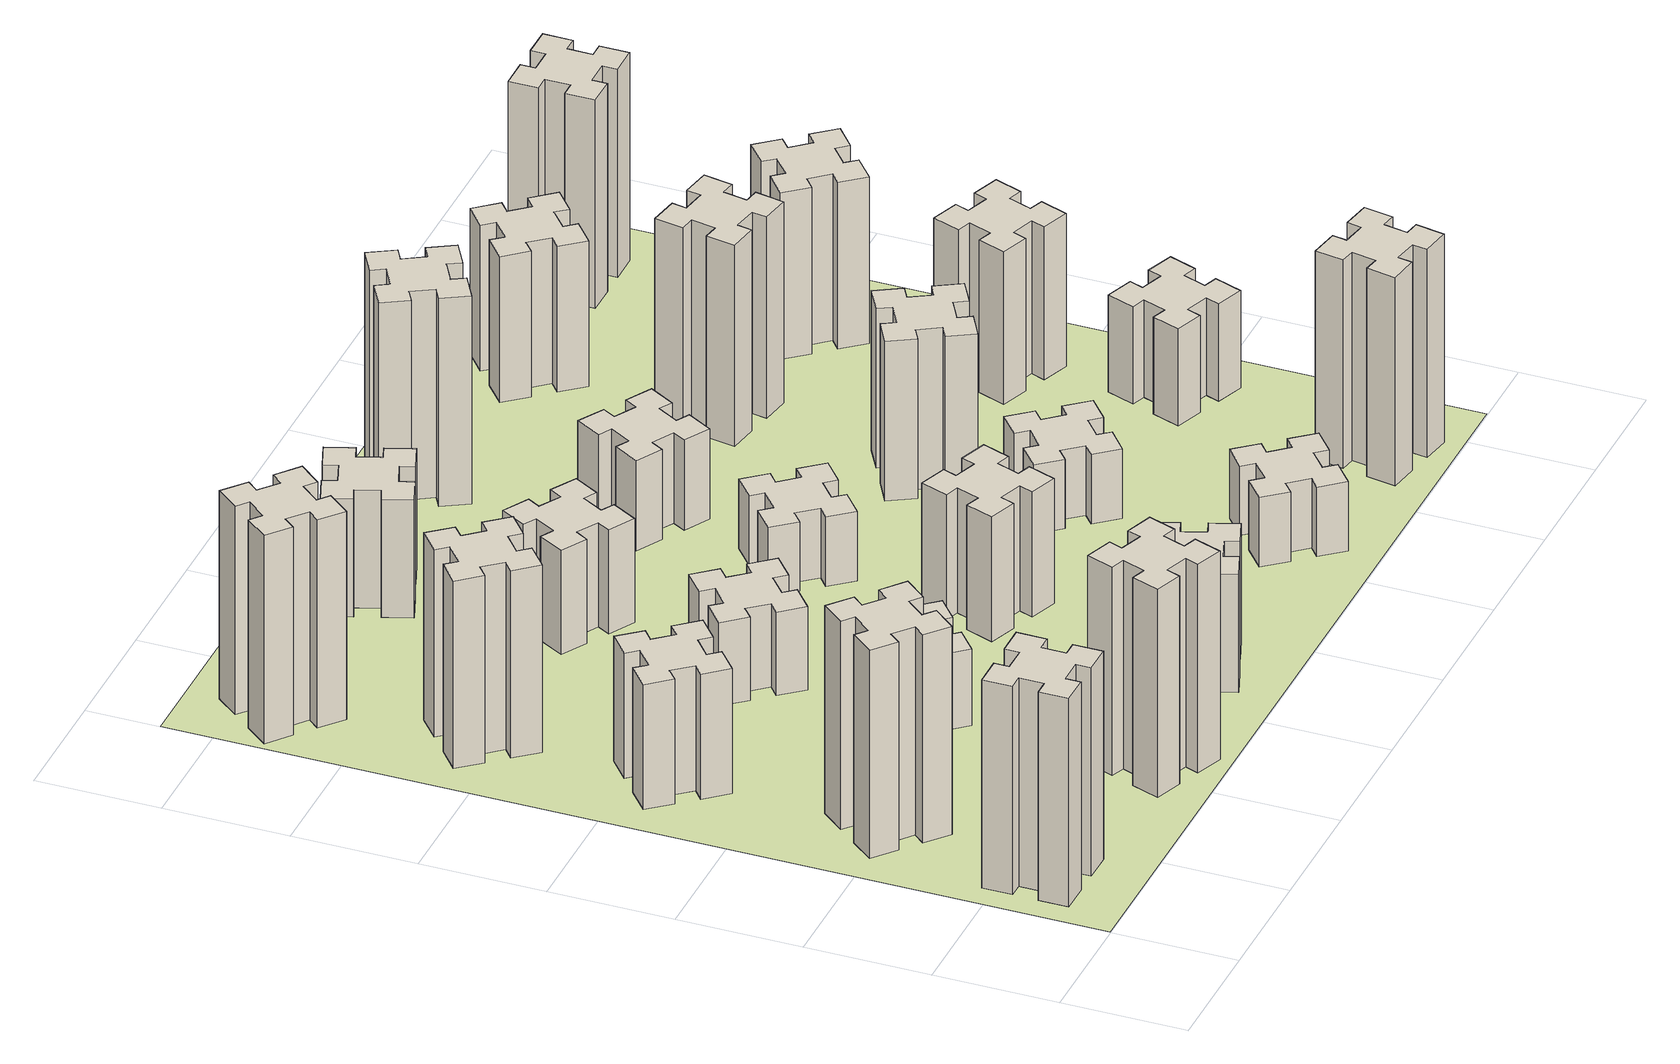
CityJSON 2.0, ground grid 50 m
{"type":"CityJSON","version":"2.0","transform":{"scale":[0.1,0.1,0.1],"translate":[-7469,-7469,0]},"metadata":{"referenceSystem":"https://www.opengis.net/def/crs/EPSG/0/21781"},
"CityObjects":{
"building1":{"type":"Building","attributes":{"class":"1000","function":"1000","usage":"1000","yearOfConstruction":2016,"roofType":"1000","measuredHeight":90,"storeysAboveGround":30,"storeysBelowGround":0},"geometry":[{"type":"Solid","lod":"1","boundaries":[[[[0,1,2,3,4,5,6,7,8,9,10,11,12,13,14,15,16,17,18,19]],[[17,16,20,21]],[[16,15,22,20]],[[15,14,23,22]],[[14,13,24,23]],[[13,12,25,24]],[[12,11,26,25]],[[11,10,27,26]],[[10,9,28,27]],[[9,8,29,28]],[[8,7,30,29]],[[7,6,31,30]],[[6,5,32,31]],[[5,4,33,32]],[[4,3,34,33]],[[3,2,35,34]],[[2,1,36,35]],[[1,0,37,36]],[[0,19,38,37]],[[19,18,39,38]],[[18,17,21,39]],[[24,25,26,27,28,29,30,31,32,33,34,35,36,37,38,39,21,20,22,23]]]]}]},
"building2":{"type":"Building","attributes":{"class":"1000","function":"1000","usage":"1000","yearOfConstruction":2016,"roofType":"1000","measuredHeight":90,"storeysAboveGround":30,"storeysBelowGround":0},"geometry":[{"type":"Solid","lod":"1","boundaries":[[[[40,41,42,43,44,45,46,47,48,49,50,51,52,53,54,55,56,57,58,59]],[[57,56,60,61]],[[56,55,62,60]],[[55,54,63,62]],[[54,53,64,63]],[[53,52,65,64]],[[52,51,66,65]],[[51,50,67,66]],[[50,49,68,67]],[[49,48,69,68]],[[48,47,70,69]],[[47,46,71,70]],[[46,45,72,71]],[[45,44,73,72]],[[44,43,74,73]],[[43,42,75,74]],[[42,41,76,75]],[[41,40,77,76]],[[40,59,78,77]],[[59,58,79,78]],[[58,57,61,79]],[[64,65,66,67,68,69,70,71,72,73,74,75,76,77,78,79,61,60,62,63]]]]}]},
"building3":{"type":"Building","attributes":{"class":"1000","function":"1000","usage":"1000","yearOfConstruction":2016,"roofType":"1000","measuredHeight":54,"storeysAboveGround":30,"storeysBelowGround":0},"geometry":[{"type":"Solid","lod":"1","boundaries":[[[[80,81,82,83,84,85,86,87,88,89,90,91,92,93,94,95,96,97,98,99]],[[97,96,100,101]],[[96,95,102,100]],[[95,94,103,102]],[[94,93,104,103]],[[93,92,105,104]],[[92,91,106,105]],[[91,90,107,106]],[[90,89,108,107]],[[89,88,109,108]],[[88,87,110,109]],[[87,86,111,110]],[[86,85,112,111]],[[85,84,113,112]],[[84,83,114,113]],[[83,82,115,114]],[[82,81,116,115]],[[81,80,117,116]],[[80,99,118,117]],[[99,98,119,118]],[[98,97,101,119]],[[104,105,106,107,108,109,110,111,112,113,114,115,116,117,118,119,101,100,102,103]]]]}]},
"building4":{"type":"Building","attributes":{"class":"1000","function":"1000","usage":"1000","yearOfConstruction":2016,"roofType":"1000","measuredHeight":81,"storeysAboveGround":30,"storeysBelowGround":0},"geometry":[{"type":"Solid","lod":"1","boundaries":[[[[120,121,122,123,124,125,126,127,128,129,130,131,132,133,134,135,136,137,138,139]],[[137,136,140,141]],[[136,135,142,140]],[[135,134,143,142]],[[134,133,144,143]],[[133,132,145,144]],[[132,131,146,145]],[[131,130,147,146]],[[130,129,148,147]],[[129,128,149,148]],[[128,127,150,149]],[[127,126,151,150]],[[126,125,152,151]],[[125,124,153,152]],[[124,123,154,153]],[[123,122,155,154]],[[122,121,156,155]],[[121,120,157,156]],[[120,139,158,157]],[[139,138,159,158]],[[138,137,141,159]],[[144,145,146,147,148,149,150,151,152,153,154,155,156,157,158,159,141,140,142,143]]]]}]},
"building5":{"type":"Building","attributes":{"class":"1000","function":"1000","usage":"1000","yearOfConstruction":2016,"roofType":"1000","measuredHeight":90,"storeysAboveGround":30,"storeysBelowGround":0},"geometry":[{"type":"Solid","lod":"1","boundaries":[[[[160,161,162,163,164,165,166,167,168,169,170,171,172,173,174,175,176,177,178,179]],[[177,176,180,181]],[[176,175,182,180]],[[175,174,183,182]],[[174,173,184,183]],[[173,172,185,184]],[[172,171,186,185]],[[171,170,187,186]],[[170,169,188,187]],[[169,168,189,188]],[[168,167,190,189]],[[167,166,191,190]],[[166,165,192,191]],[[165,164,193,192]],[[164,163,194,193]],[[163,162,195,194]],[[162,161,196,195]],[[161,160,197,196]],[[160,179,198,197]],[[179,178,199,198]],[[178,177,181,199]],[[184,185,186,187,188,189,190,191,192,193,194,195,196,197,198,199,181,180,182,183]]]]}]},
"building6":{"type":"Building","attributes":{"class":"1000","function":"1000","usage":"1000","yearOfConstruction":2016,"roofType":"1000","measuredHeight":90,"storeysAboveGround":30,"storeysBelowGround":0},"geometry":[{"type":"Solid","lod":"1","boundaries":[[[[200,201,202,203,204,205,206,207,208,209,210,211,212,213,214,215,216,217,218,219]],[[217,216,220,221]],[[216,215,222,220]],[[215,214,223,222]],[[214,213,224,223]],[[213,212,225,224]],[[212,211,226,225]],[[211,210,227,226]],[[210,209,228,227]],[[209,208,229,228]],[[208,207,230,229]],[[207,206,231,230]],[[206,205,232,231]],[[205,204,233,232]],[[204,203,234,233]],[[203,202,235,234]],[[202,201,236,235]],[[201,200,237,236]],[[200,219,238,237]],[[219,218,239,238]],[[218,217,221,239]],[[224,225,226,227,228,229,230,231,232,233,234,235,236,237,238,239,221,220,222,223]]]]}]},
"building7":{"type":"Building","attributes":{"class":"1000","function":"1000","usage":"1000","yearOfConstruction":2016,"roofType":"1000","measuredHeight":33,"storeysAboveGround":30,"storeysBelowGround":0},"geometry":[{"type":"Solid","lod":"1","boundaries":[[[[240,241,242,243,244,245,246,247,248,249,250,251,252,253,254,255,256,257,258,259]],[[257,256,260,261]],[[256,255,262,260]],[[255,254,263,262]],[[254,253,264,263]],[[253,252,265,264]],[[252,251,266,265]],[[251,250,267,266]],[[250,249,268,267]],[[249,248,269,268]],[[248,247,270,269]],[[247,246,271,270]],[[246,245,272,271]],[[245,244,273,272]],[[244,243,274,273]],[[243,242,275,274]],[[242,241,276,275]],[[241,240,277,276]],[[240,259,278,277]],[[259,258,279,278]],[[258,257,261,279]],[[264,265,266,267,268,269,270,271,272,273,274,275,276,277,278,279,261,260,262,263]]]]}]},
"building8":{"type":"Building","attributes":{"class":"1000","function":"1000","usage":"1000","yearOfConstruction":2016,"roofType":"1000","measuredHeight":36,"storeysAboveGround":30,"storeysBelowGround":0},"geometry":[{"type":"Solid","lod":"1","boundaries":[[[[280,281,282,283,284,285,286,287,288,289,290,291,292,293,294,295,296,297,298,299]],[[297,296,300,301]],[[296,295,302,300]],[[295,294,303,302]],[[294,293,304,303]],[[293,292,305,304]],[[292,291,306,305]],[[291,290,307,306]],[[290,289,308,307]],[[289,288,309,308]],[[288,287,310,309]],[[287,286,311,310]],[[286,285,312,311]],[[285,284,313,312]],[[284,283,314,313]],[[283,282,315,314]],[[282,281,316,315]],[[281,280,317,316]],[[280,299,318,317]],[[299,298,319,318]],[[298,297,301,319]],[[304,305,306,307,308,309,310,311,312,313,314,315,316,317,318,319,301,300,302,303]]]]}]},
"building9":{"type":"Building","attributes":{"class":"1000","function":"1000","usage":"1000","yearOfConstruction":2016,"roofType":"1000","measuredHeight":51,"storeysAboveGround":30,"storeysBelowGround":0},"geometry":[{"type":"Solid","lod":"1","boundaries":[[[[320,321,322,323,324,325,326,327,328,329,330,331,332,333,334,335,336,337,338,339]],[[337,336,340,341]],[[336,335,342,340]],[[335,334,343,342]],[[334,333,344,343]],[[333,332,345,344]],[[332,331,346,345]],[[331,330,347,346]],[[330,329,348,347]],[[329,328,349,348]],[[328,327,350,349]],[[327,326,351,350]],[[326,325,352,351]],[[325,324,353,352]],[[324,323,354,353]],[[323,322,355,354]],[[322,321,356,355]],[[321,320,357,356]],[[320,339,358,357]],[[339,338,359,358]],[[338,337,341,359]],[[344,345,346,347,348,349,350,351,352,353,354,355,356,357,358,359,341,340,342,343]]]]}]},
"building10":{"type":"Building","attributes":{"class":"1000","function":"1000","usage":"1000","yearOfConstruction":2016,"roofType":"1000","measuredHeight":45,"storeysAboveGround":30,"storeysBelowGround":0},"geometry":[{"type":"Solid","lod":"1","boundaries":[[[[360,361,362,363,364,365,366,367,368,369,370,371,372,373,374,375,376,377,378,379]],[[377,376,380,381]],[[376,375,382,380]],[[375,374,383,382]],[[374,373,384,383]],[[373,372,385,384]],[[372,371,386,385]],[[371,370,387,386]],[[370,369,388,387]],[[369,368,389,388]],[[368,367,390,389]],[[367,366,391,390]],[[366,365,392,391]],[[365,364,393,392]],[[364,363,394,393]],[[363,362,395,394]],[[362,361,396,395]],[[361,360,397,396]],[[360,379,398,397]],[[379,378,399,398]],[[378,377,381,399]],[[384,385,386,387,388,389,390,391,392,393,394,395,396,397,398,399,381,380,382,383]]]]}]},
"building11":{"type":"Building","attributes":{"class":"1000","function":"1000","usage":"1000","yearOfConstruction":2016,"roofType":"1000","measuredHeight":51,"storeysAboveGround":30,"storeysBelowGround":0},"geometry":[{"type":"Solid","lod":"1","boundaries":[[[[400,401,402,403,404,405,406,407,408,409,410,411,412,413,414,415,416,417,418,419]],[[417,416,420,421]],[[416,415,422,420]],[[415,414,423,422]],[[414,413,424,423]],[[413,412,425,424]],[[412,411,426,425]],[[411,410,427,426]],[[410,409,428,427]],[[409,408,429,428]],[[408,407,430,429]],[[407,406,431,430]],[[406,405,432,431]],[[405,404,433,432]],[[404,403,434,433]],[[403,402,435,434]],[[402,401,436,435]],[[401,400,437,436]],[[400,419,438,437]],[[419,418,439,438]],[[418,417,421,439]],[[424,425,426,427,428,429,430,431,432,433,434,435,436,437,438,439,421,420,422,423]]]]}]},
"building12":{"type":"Building","attributes":{"class":"1000","function":"1000","usage":"1000","yearOfConstruction":2016,"roofType":"1000","measuredHeight":54,"storeysAboveGround":30,"storeysBelowGround":0},"geometry":[{"type":"Solid","lod":"1","boundaries":[[[[440,441,442,443,444,445,446,447,448,449,450,451,452,453,454,455,456,457,458,459]],[[457,456,460,461]],[[456,455,462,460]],[[455,454,463,462]],[[454,453,464,463]],[[453,452,465,464]],[[452,451,466,465]],[[451,450,467,466]],[[450,449,468,467]],[[449,448,469,468]],[[448,447,470,469]],[[447,446,471,470]],[[446,445,472,471]],[[445,444,473,472]],[[444,443,474,473]],[[443,442,475,474]],[[442,441,476,475]],[[441,440,477,476]],[[440,459,478,477]],[[459,458,479,478]],[[458,457,461,479]],[[464,465,466,467,468,469,470,471,472,473,474,475,476,477,478,479,461,460,462,463]]]]}]},
"building13":{"type":"Building","attributes":{"class":"1000","function":"1000","usage":"1000","yearOfConstruction":2016,"roofType":"1000","measuredHeight":30,"storeysAboveGround":30,"storeysBelowGround":0},"geometry":[{"type":"Solid","lod":"1","boundaries":[[[[480,481,482,483,484,485,486,487,488,489,490,491,492,493,494,495,496,497,498,499]],[[497,496,500,501]],[[496,495,502,500]],[[495,494,503,502]],[[494,493,504,503]],[[493,492,505,504]],[[492,491,506,505]],[[491,490,507,506]],[[490,489,508,507]],[[489,488,509,508]],[[488,487,510,509]],[[487,486,511,510]],[[486,485,512,511]],[[485,484,513,512]],[[484,483,514,513]],[[483,482,515,514]],[[482,481,516,515]],[[481,480,517,516]],[[480,499,518,517]],[[499,498,519,518]],[[498,497,501,519]],[[504,505,506,507,508,509,510,511,512,513,514,515,516,517,518,519,501,500,502,503]]]]}]},
"building14":{"type":"Building","attributes":{"class":"1000","function":"1000","usage":"1000","yearOfConstruction":2016,"roofType":"1000","measuredHeight":39,"storeysAboveGround":30,"storeysBelowGround":0},"geometry":[{"type":"Solid","lod":"1","boundaries":[[[[520,521,522,523,524,525,526,527,528,529,530,531,532,533,534,535,536,537,538,539]],[[537,536,540,541]],[[536,535,542,540]],[[535,534,543,542]],[[534,533,544,543]],[[533,532,545,544]],[[532,531,546,545]],[[531,530,547,546]],[[530,529,548,547]],[[529,528,549,548]],[[528,527,550,549]],[[527,526,551,550]],[[526,525,552,551]],[[525,524,553,552]],[[524,523,554,553]],[[523,522,555,554]],[[522,521,556,555]],[[521,520,557,556]],[[520,539,558,557]],[[539,538,559,558]],[[538,537,541,559]],[[544,545,546,547,548,549,550,551,552,553,554,555,556,557,558,559,541,540,542,543]]]]}]},
"building15":{"type":"Building","attributes":{"class":"1000","function":"1000","usage":"1000","yearOfConstruction":2016,"roofType":"1000","measuredHeight":30,"storeysAboveGround":30,"storeysBelowGround":0},"geometry":[{"type":"Solid","lod":"1","boundaries":[[[[560,561,562,563,564,565,566,567,568,569,570,571,572,573,574,575,576,577,578,579]],[[577,576,580,581]],[[576,575,582,580]],[[575,574,583,582]],[[574,573,584,583]],[[573,572,585,584]],[[572,571,586,585]],[[571,570,587,586]],[[570,569,588,587]],[[569,568,589,588]],[[568,567,590,589]],[[567,566,591,590]],[[566,565,592,591]],[[565,564,593,592]],[[564,563,594,593]],[[563,562,595,594]],[[562,561,596,595]],[[561,560,597,596]],[[560,579,598,597]],[[579,578,599,598]],[[578,577,581,599]],[[584,585,586,587,588,589,590,591,592,593,594,595,596,597,598,599,581,580,582,583]]]]}]},
"building16":{"type":"Building","attributes":{"class":"1000","function":"1000","usage":"1000","yearOfConstruction":2016,"roofType":"1000","measuredHeight":90,"storeysAboveGround":30,"storeysBelowGround":0},"geometry":[{"type":"Solid","lod":"1","boundaries":[[[[600,601,602,603,604,605,606,607,608,609,610,611,612,613,614,615,616,617,618,619]],[[617,616,620,621]],[[616,615,622,620]],[[615,614,623,622]],[[614,613,624,623]],[[613,612,625,624]],[[612,611,626,625]],[[611,610,627,626]],[[610,609,628,627]],[[609,608,629,628]],[[608,607,630,629]],[[607,606,631,630]],[[606,605,632,631]],[[605,604,633,632]],[[604,603,634,633]],[[603,602,635,634]],[[602,601,636,635]],[[601,600,637,636]],[[600,619,638,637]],[[619,618,639,638]],[[618,617,621,639]],[[624,625,626,627,628,629,630,631,632,633,634,635,636,637,638,639,621,620,622,623]]]]}]},
"building17":{"type":"Building","attributes":{"class":"1000","function":"1000","usage":"1000","yearOfConstruction":2016,"roofType":"1000","measuredHeight":30,"storeysAboveGround":30,"storeysBelowGround":0},"geometry":[{"type":"Solid","lod":"1","boundaries":[[[[640,641,642,643,644,645,646,647,648,649,650,651,652,653,654,655,656,657,658,659]],[[657,656,660,661]],[[656,655,662,660]],[[655,654,663,662]],[[654,653,664,663]],[[653,652,665,664]],[[652,651,666,665]],[[651,650,667,666]],[[650,649,668,667]],[[649,648,669,668]],[[648,647,670,669]],[[647,646,671,670]],[[646,645,672,671]],[[645,644,673,672]],[[644,643,674,673]],[[643,642,675,674]],[[642,641,676,675]],[[641,640,677,676]],[[640,659,678,677]],[[659,658,679,678]],[[658,657,661,679]],[[664,665,666,667,668,669,670,671,672,673,674,675,676,677,678,679,661,660,662,663]]]]}]},
"building18":{"type":"Building","attributes":{"class":"1000","function":"1000","usage":"1000","yearOfConstruction":2016,"roofType":"1000","measuredHeight":69,"storeysAboveGround":30,"storeysBelowGround":0},"geometry":[{"type":"Solid","lod":"1","boundaries":[[[[680,681,682,683,684,685,686,687,688,689,690,691,692,693,694,695,696,697,698,699]],[[697,696,700,701]],[[696,695,702,700]],[[695,694,703,702]],[[694,693,704,703]],[[693,692,705,704]],[[692,691,706,705]],[[691,690,707,706]],[[690,689,708,707]],[[689,688,709,708]],[[688,687,710,709]],[[687,686,711,710]],[[686,685,712,711]],[[685,684,713,712]],[[684,683,714,713]],[[683,682,715,714]],[[682,681,716,715]],[[681,680,717,716]],[[680,699,718,717]],[[699,698,719,718]],[[698,697,701,719]],[[704,705,706,707,708,709,710,711,712,713,714,715,716,717,718,719,701,700,702,703]]]]}]},
"building19":{"type":"Building","attributes":{"class":"1000","function":"1000","usage":"1000","yearOfConstruction":2016,"roofType":"1000","measuredHeight":90,"storeysAboveGround":30,"storeysBelowGround":0},"geometry":[{"type":"Solid","lod":"1","boundaries":[[[[720,721,722,723,724,725,726,727,728,729,730,731,732,733,734,735,736,737,738,739]],[[737,736,740,741]],[[736,735,742,740]],[[735,734,743,742]],[[734,733,744,743]],[[733,732,745,744]],[[732,731,746,745]],[[731,730,747,746]],[[730,729,748,747]],[[729,728,749,748]],[[728,727,750,749]],[[727,726,751,750]],[[726,725,752,751]],[[725,724,753,752]],[[724,723,754,753]],[[723,722,755,754]],[[722,721,756,755]],[[721,720,757,756]],[[720,739,758,757]],[[739,738,759,758]],[[738,737,741,759]],[[744,745,746,747,748,749,750,751,752,753,754,755,756,757,758,759,741,740,742,743]]]]}]},
"building20":{"type":"Building","attributes":{"class":"1000","function":"1000","usage":"1000","yearOfConstruction":2016,"roofType":"1000","measuredHeight":87,"storeysAboveGround":30,"storeysBelowGround":0},"geometry":[{"type":"Solid","lod":"1","boundaries":[[[[760,761,762,763,764,765,766,767,768,769,770,771,772,773,774,775,776,777,778,779]],[[777,776,780,781]],[[776,775,782,780]],[[775,774,783,782]],[[774,773,784,783]],[[773,772,785,784]],[[772,771,786,785]],[[771,770,787,786]],[[770,769,788,787]],[[769,768,789,788]],[[768,767,790,789]],[[767,766,791,790]],[[766,765,792,791]],[[765,764,793,792]],[[764,763,794,793]],[[763,762,795,794]],[[762,761,796,795]],[[761,760,797,796]],[[760,779,798,797]],[[779,778,799,798]],[[778,777,781,799]],[[784,785,786,787,788,789,790,791,792,793,794,795,796,797,798,799,781,780,782,783]]]]}]},
"building21":{"type":"Building","attributes":{"class":"1000","function":"1000","usage":"1000","yearOfConstruction":2016,"roofType":"1000","measuredHeight":63,"storeysAboveGround":30,"storeysBelowGround":0},"geometry":[{"type":"Solid","lod":"1","boundaries":[[[[800,801,802,803,804,805,806,807,808,809,810,811,812,813,814,815,816,817,818,819]],[[817,816,820,821]],[[816,815,822,820]],[[815,814,823,822]],[[814,813,824,823]],[[813,812,825,824]],[[812,811,826,825]],[[811,810,827,826]],[[810,809,828,827]],[[809,808,829,828]],[[808,807,830,829]],[[807,806,831,830]],[[806,805,832,831]],[[805,804,833,832]],[[804,803,834,833]],[[803,802,835,834]],[[802,801,836,835]],[[801,800,837,836]],[[800,819,838,837]],[[819,818,839,838]],[[818,817,821,839]],[[824,825,826,827,828,829,830,831,832,833,834,835,836,837,838,839,821,820,822,823]]]]}]},
"building22":{"type":"Building","attributes":{"class":"1000","function":"1000","usage":"1000","yearOfConstruction":2016,"roofType":"1000","measuredHeight":42,"storeysAboveGround":30,"storeysBelowGround":0},"geometry":[{"type":"Solid","lod":"1","boundaries":[[[[840,841,842,843,844,845,846,847,848,849,850,851,852,853,854,855,856,857,858,859]],[[857,856,860,861]],[[856,855,862,860]],[[855,854,863,862]],[[854,853,864,863]],[[853,852,865,864]],[[852,851,866,865]],[[851,850,867,866]],[[850,849,868,867]],[[849,848,869,868]],[[848,847,870,869]],[[847,846,871,870]],[[846,845,872,871]],[[845,844,873,872]],[[844,843,874,873]],[[843,842,875,874]],[[842,841,876,875]],[[841,840,877,876]],[[840,859,878,877]],[[859,858,879,878]],[[858,857,861,879]],[[864,865,866,867,868,869,870,871,872,873,874,875,876,877,878,879,861,860,862,863]]]]}]},
"building23":{"type":"Building","attributes":{"class":"1000","function":"1000","usage":"1000","yearOfConstruction":2016,"roofType":"1000","measuredHeight":66,"storeysAboveGround":30,"storeysBelowGround":0},"geometry":[{"type":"Solid","lod":"1","boundaries":[[[[880,881,882,883,884,885,886,887,888,889,890,891,892,893,894,895,896,897,898,899]],[[897,896,900,901]],[[896,895,902,900]],[[895,894,903,902]],[[894,893,904,903]],[[893,892,905,904]],[[892,891,906,905]],[[891,890,907,906]],[[890,889,908,907]],[[889,888,909,908]],[[888,887,910,909]],[[887,886,911,910]],[[886,885,912,911]],[[885,884,913,912]],[[884,883,914,913]],[[883,882,915,914]],[[882,881,916,915]],[[881,880,917,916]],[[880,899,918,917]],[[899,898,919,918]],[[898,897,901,919]],[[904,905,906,907,908,909,910,911,912,913,914,915,916,917,918,919,901,900,902,903]]]]}]},
"building24":{"type":"Building","attributes":{"class":"1000","function":"1000","usage":"1000","yearOfConstruction":2016,"roofType":"1000","measuredHeight":72,"storeysAboveGround":30,"storeysBelowGround":0},"geometry":[{"type":"Solid","lod":"1","boundaries":[[[[920,921,922,923,924,925,926,927,928,929,930,931,932,933,934,935,936,937,938,939]],[[937,936,940,941]],[[936,935,942,940]],[[935,934,943,942]],[[934,933,944,943]],[[933,932,945,944]],[[932,931,946,945]],[[931,930,947,946]],[[930,929,948,947]],[[929,928,949,948]],[[928,927,950,949]],[[927,926,951,950]],[[926,925,952,951]],[[925,924,953,952]],[[924,923,954,953]],[[923,922,955,954]],[[922,921,956,955]],[[921,920,957,956]],[[920,939,958,957]],[[939,938,959,958]],[[938,937,941,959]],[[944,945,946,947,948,949,950,951,952,953,954,955,956,957,958,959,941,940,942,943]]]]}]},
"building25":{"type":"Building","attributes":{"class":"1000","function":"1000","usage":"1000","yearOfConstruction":2016,"roofType":"1000","measuredHeight":90,"storeysAboveGround":30,"storeysBelowGround":0},"geometry":[{"type":"Solid","lod":"1","boundaries":[[[[960,961,962,963,964,965,966,967,968,969,970,971,972,973,974,975,976,977,978,979]],[[977,976,980,981]],[[976,975,982,980]],[[975,974,983,982]],[[974,973,984,983]],[[973,972,985,984]],[[972,971,986,985]],[[971,970,987,986]],[[970,969,988,987]],[[969,968,989,988]],[[968,967,990,989]],[[967,966,991,990]],[[966,965,992,991]],[[965,964,993,992]],[[964,963,994,993]],[[963,962,995,994]],[[962,961,996,995]],[[961,960,997,996]],[[960,979,998,997]],[[979,978,999,998]],[[978,977,981,999]],[[984,985,986,987,988,989,990,991,992,993,994,995,996,997,998,999,981,980,982,983]]]]}]},
"landuse1":{"type":"LandUse","attributes":{"name":"plot1","function":"1010"},"geometry":[{"type":"MultiSurface","lod":"1","boundaries":[[[1000,1001,1002,1003]]]}]}
},
"vertices":[
[165,425,0],[165,325,0],[105,325,0],[105,205,0],[225,205,0],[225,265,0],[325,265,0],[325,205,0],[445,205,0],[445,325,0],[385,325,0],[385,425,0],[445,425,0],[445,545,0],[325,545,0],[325,485,0],[225,485,0],[225,545,0],[105,545,0],[105,425,0],[225,485,900],[225,545,900],[325,485,900],[325,545,900],[445,545,900],[445,425,900],[385,425,900],[385,325,900],[445,325,900],[445,205,900],[325,205,900],[325,265,900],[225,265,900],[225,205,900],[105,205,900],[105,325,900],[165,325,900],[165,425,900],[105,425,900],[105,545,900],
[484,1067,0],[408,1132,0],[446,1178,0],[354,1255,0],[277,1163,0],[323,1124,0],[259,1048,0],[213,1086,0],[136,994,0],[228,917,0],[266,963,0],[343,899,0],[304,853,0],[396,776,0],[473,868,0],[427,906,0],[492,983,0],[538,944,0],[615,1036,0],[523,1113,0],[492,983,900],[538,944,900],[427,906,900],[473,868,900],[396,776,900],[304,853,900],[343,899,900],[266,963,900],[228,917,900],[136,994,900],[213,1086,900],[259,1048,900],[323,1124,900],[277,1163,900],[354,1255,900],[446,1178,900],[408,1132,900],[484,1067,900],[523,1113,900],[615,1036,900],
[492,1888,0],[427,1964,0],[473,2003,0],[396,2095,0],[304,2018,0],[343,1972,0],[266,1907,0],[228,1953,0],[136,1876,0],[213,1784,0],[259,1823,0],[323,1746,0],[277,1708,0],[354,1616,0],[446,1693,0],[408,1739,0],[484,1803,0],[523,1757,0],[615,1834,0],[538,1926,0],[484,1803,540],[523,1757,540],[408,1739,540],[446,1693,540],[354,1616,540],[277,1708,540],[323,1746,540],[259,1823,540],[213,1784,540],[136,1876,540],[228,1953,540],[266,1907,540],[343,1972,540],[304,2018,540],[396,2095,540],[473,2003,540],[427,1964,540],[492,1888,540],[538,1926,540],[615,1834,540],
[343,2712,0],[266,2647,0],[228,2693,0],[136,2616,0],[213,2524,0],[259,2563,0],[323,2486,0],[277,2448,0],[354,2356,0],[446,2433,0],[408,2479,0],[484,2543,0],[523,2497,0],[615,2574,0],[538,2666,0],[492,2628,0],[427,2704,0],[473,2743,0],[396,2835,0],[304,2758,0],[427,2704,810],[473,2743,810],[492,2628,810],[538,2666,810],[615,2574,810],[523,2497,810],[484,2543,810],[408,2479,810],[446,2433,810],[354,2356,810],[277,2448,810],[323,2486,810],[259,2563,810],[213,2524,810],[136,2616,810],[228,2693,810],[266,2647,810],[343,2712,810],[304,2758,810],[396,2835,810],
[1029,360,0],[995,266,0],[939,287,0],[897,174,0],[1010,133,0],[1031,189,0],[1125,155,0],[1104,99,0],[1217,57,0],[1258,170,0],[1202,191,0],[1236,285,0],[1292,264,0],[1333,377,0],[1220,418,0],[1200,362,0],[1106,396,0],[1127,452,0],[1014,493,0],[973,380,0],[1106,396,900],[1127,452,900],[1200,362,900],[1220,418,900],[1333,377,900],[1292,264,900],[1236,285,900],[1202,191,900],[1258,170,900],[1217,57,900],[1104,99,900],[1125,155,900],[1031,189,900],[1010,133,900],[897,174,900],[939,287,900],[995,266,900],[1029,360,900],[973,380,900],[1014,493,900],
[384,3387,0],[308,3452,0],[346,3498,0],[254,3575,0],[177,3483,0],[223,3444,0],[159,3368,0],[113,3406,0],[36,3314,0],[128,3237,0],[166,3283,0],[243,3219,0],[204,3173,0],[296,3096,0],[373,3188,0],[327,3226,0],[392,3303,0],[438,3264,0],[515,3356,0],[423,3433,0],[392,3303,900],[438,3264,900],[327,3226,900],[373,3188,900],[296,3096,900],[204,3173,900],[243,3219,900],[166,3283,900],[128,3237,900],[36,3314,900],[113,3406,900],[159,3368,900],[223,3444,900],[177,3483,900],[254,3575,900],[346,3498,900],[308,3452,900],[384,3387,900],[423,3433,900],[515,3356,900],
[1083,1332,0],[1006,1267,0],[968,1313,0],[876,1236,0],[953,1144,0],[999,1183,0],[1063,1106,0],[1017,1068,0],[1094,976,0],[1186,1053,0],[1148,1099,0],[1224,1163,0],[1263,1117,0],[1355,1194,0],[1278,1286,0],[1232,1248,0],[1167,1324,0],[1213,1363,0],[1136,1455,0],[1044,1378,0],[1167,1324,330],[1213,1363,330],[1232,1248,330],[1278,1286,330],[1355,1194,330],[1263,1117,330],[1224,1163,330],[1148,1099,330],[1186,1053,330],[1094,976,330],[1017,1068,330],[1063,1106,330],[999,1183,330],[953,1144,330],[876,1236,330],[968,1313,330],[1006,1267,330],[1083,1332,330],[1044,1378,330],[1136,1455,330],
[1083,1972,0],[1006,1907,0],[968,1953,0],[876,1876,0],[953,1784,0],[999,1823,0],[1063,1746,0],[1017,1708,0],[1094,1616,0],[1186,1693,0],[1148,1739,0],[1224,1803,0],[1263,1757,0],[1355,1834,0],[1278,1926,0],[1232,1888,0],[1167,1964,0],[1213,2003,0],[1136,2095,0],[1044,2018,0],[1167,1964,360],[1213,2003,360],[1232,1888,360],[1278,1926,360],[1355,1834,360],[1263,1757,360],[1224,1803,360],[1148,1739,360],[1186,1693,360],[1094,1616,360],[1017,1708,360],[1063,1746,360],[999,1823,360],[953,1784,360],[876,1876,360],[968,1953,360],[1006,1907,360],[1083,1972,360],[1044,2018,360],[1136,2095,360],
[1765,496,0],[1671,462,0],[1650,518,0],[1537,477,0],[1579,364,0],[1635,385,0],[1669,291,0],[1613,270,0],[1654,157,0],[1767,199,0],[1746,255,0],[1840,289,0],[1860,233,0],[1973,274,0],[1932,387,0],[1876,366,0],[1842,460,0],[1898,480,0],[1857,593,0],[1744,552,0],[1842,460,510],[1898,480,510],[1876,366,510],[1932,387,510],[1973,274,510],[1860,233,510],[1840,289,510],[1746,255,510],[1767,199,510],[1654,157,510],[1613,270,510],[1669,291,510],[1635,385,510],[1579,364,510],[1537,477,510],[1650,518,510],[1671,462,510],[1765,496,510],[1744,552,510],[1857,593,510],
[1117,2525,0],[1204,2475,0],[1174,2423,0],[1278,2363,0],[1338,2467,0],[1286,2497,0],[1336,2584,0],[1388,2554,0],[1448,2658,0],[1344,2718,0],[1314,2666,0],[1227,2716,0],[1257,2768,0],[1153,2828,0],[1093,2724,0],[1145,2694,0],[1095,2607,0],[1043,2637,0],[983,2533,0],[1087,2473,0],[1095,2607,450],[1043,2637,450],[1145,2694,450],[1093,2724,450],[1153,2828,450],[1257,2768,450],[1227,2716,450],[1314,2666,450],[1344,2718,450],[1448,2658,450],[1388,2554,450],[1336,2584,450],[1286,2497,450],[1338,2467,450],[1278,2363,450],[1174,2423,450],[1204,2475,450],[1117,2525,450],[1087,2473,450],[983,2533,450],
[1125,3456,0],[1031,3422,0],[1010,3478,0],[897,3437,0],[939,3324,0],[995,3345,0],[1029,3251,0],[973,3230,0],[1014,3117,0],[1127,3159,0],[1106,3215,0],[1200,3249,0],[1220,3193,0],[1333,3234,0],[1292,3347,0],[1236,3326,0],[1202,3420,0],[1258,3440,0],[1217,3553,0],[1104,3512,0],[1202,3420,510],[1258,3440,510],[1236,3326,510],[1292,3347,510],[1333,3234,510],[1220,3193,510],[1200,3249,510],[1106,3215,510],[1127,3159,510],[1014,3117,510],[973,3230,510],[1029,3251,510],[995,3345,510],[939,3324,510],[897,3437,510],[1010,3478,510],[1031,3422,510],[1125,3456,510],[1104,3512,510],[1217,3553,510],
[1769,1300,0],[1735,1206,0],[1679,1227,0],[1637,1114,0],[1750,1073,0],[1771,1129,0],[1865,1095,0],[1844,1039,0],[1957,997,0],[1998,1110,0],[1942,1131,0],[1976,1225,0],[2032,1204,0],[2073,1317,0],[1960,1358,0],[1940,1302,0],[1846,1336,0],[1867,1392,0],[1754,1433,0],[1713,1320,0],[1846,1336,540],[1867,1392,540],[1940,1302,540],[1960,1358,540],[2073,1317,540],[2032,1204,540],[1976,1225,540],[1942,1131,540],[1998,1110,540],[1957,997,540],[1844,1039,540],[1865,1095,540],[1771,1129,540],[1750,1073,540],[1637,1114,540],[1679,1227,540],[1735,1206,540],[1769,1300,540],[1713,1320,540],[1754,1433,540],
[1972,1988,0],[1907,2064,0],[1953,2103,0],[1876,2195,0],[1784,2118,0],[1823,2072,0],[1746,2007,0],[1708,2053,0],[1616,1976,0],[1693,1884,0],[1739,1923,0],[1803,1846,0],[1757,1808,0],[1834,1716,0],[1926,1793,0],[1888,1839,0],[1964,1903,0],[2003,1857,0],[2095,1934,0],[2018,2026,0],[1964,1903,300],[2003,1857,300],[1888,1839,300],[1926,1793,300],[1834,1716,300],[1757,1808,300],[1803,1846,300],[1739,1923,300],[1693,1884,300],[1616,1976,300],[1708,2053,300],[1746,2007,300],[1823,2072,300],[1784,2118,300],[1876,2195,300],[1953,2103,300],[1907,2064,300],[1972,1988,300],[2018,2026,300],[2095,1934,300],
[2026,2497,0],[2076,2584,0],[2128,2554,0],[2188,2658,0],[2084,2718,0],[2054,2666,0],[1967,2716,0],[1997,2768,0],[1893,2828,0],[1833,2724,0],[1885,2694,0],[1835,2607,0],[1783,2637,0],[1723,2533,0],[1827,2473,0],[1857,2525,0],[1944,2475,0],[1914,2423,0],[2018,2363,0],[2078,2467,0],[1944,2475,390],[1914,2423,390],[1857,2525,390],[1827,2473,390],[1723,2533,390],[1783,2637,390],[1835,2607,390],[1885,2694,390],[1833,2724,390],[1893,2828,390],[1997,2768,390],[1967,2716,390],[2054,2666,390],[2084,2718,390],[2188,2658,390],[2128,2554,390],[2076,2584,390],[2026,2497,390],[2078,2467,390],[2018,2363,390],
[2663,492,0],[2586,427,0],[2548,473,0],[2456,396,0],[2533,304,0],[2579,343,0],[2643,266,0],[2597,228,0],[2674,136,0],[2766,213,0],[2728,259,0],[2804,323,0],[2843,277,0],[2935,354,0],[2858,446,0],[2812,408,0],[2747,484,0],[2793,523,0],[2716,615,0],[2624,538,0],[2747,484,300],[2793,523,300],[2812,408,300],[2858,446,300],[2935,354,300],[2843,277,300],[2804,323,300],[2728,259,300],[2766,213,300],[2674,136,300],[2597,228,300],[2643,266,300],[2579,343,300],[2533,304,300],[2456,396,300],[2548,473,300],[2586,427,300],[2663,492,300],[2624,538,300],[2716,615,300],
[1844,3556,0],[1757,3506,0],[1727,3558,0],[1623,3498,0],[1683,3394,0],[1735,3424,0],[1785,3337,0],[1733,3307,0],[1793,3203,0],[1897,3263,0],[1867,3315,0],[1954,3365,0],[1984,3313,0],[2088,3373,0],[2028,3477,0],[1976,3447,0],[1926,3534,0],[1978,3564,0],[1918,3668,0],[1814,3608,0],[1926,3534,900],[1978,3564,900],[1976,3447,900],[2028,3477,900],[2088,3373,900],[1984,3313,900],[1954,3365,900],[1867,3315,900],[1897,3263,900],[1793,3203,900],[1733,3307,900],[1785,3337,900],[1735,3424,900],[1683,3394,900],[1623,3498,900],[1727,3558,900],[1757,3506,900],[1844,3556,900],[1814,3608,900],[1918,3668,900],
[2628,1099,0],[2704,1163,0],[2743,1117,0],[2835,1194,0],[2758,1286,0],[2712,1248,0],[2647,1324,0],[2693,1363,0],[2616,1455,0],[2524,1378,0],[2563,1332,0],[2486,1267,0],[2448,1313,0],[2356,1236,0],[2433,1144,0],[2479,1183,0],[2543,1106,0],[2497,1068,0],[2574,976,0],[2666,1053,0],[2543,1106,300],[2497,1068,300],[2479,1183,300],[2433,1144,300],[2356,1236,300],[2448,1313,300],[2486,1267,300],[2563,1332,300],[2524,1378,300],[2616,1455,300],[2693,1363,300],[2647,1324,300],[2712,1248,300],[2758,1286,300],[2835,1194,300],[2743,1117,300],[2704,1163,300],[2628,1099,300],[2666,1053,300],[2574,976,300],
[2475,1744,0],[2525,1657,0],[2473,1627,0],[2533,1523,0],[2637,1583,0],[2607,1635,0],[2694,1685,0],[2724,1633,0],[2828,1693,0],[2768,1797,0],[2716,1767,0],[2666,1854,0],[2718,1884,0],[2658,1988,0],[2554,1928,0],[2584,1876,0],[2497,1826,0],[2467,1878,0],[2363,1818,0],[2423,1714,0],[2497,1826,690],[2467,1878,690],[2584,1876,690],[2554,1928,690],[2658,1988,690],[2718,1884,690],[2666,1854,690],[2716,1767,690],[2768,1797,690],[2828,1693,690],[2724,1633,690],[2694,1685,690],[2607,1635,690],[2637,1583,690],[2533,1523,690],[2473,1627,690],[2525,1657,690],[2475,1744,690],[2423,1714,690],[2363,1818,690],
[3404,375,0],[3305,392,0],[3316,451,0],[3197,472,0],[3177,354,0],[3236,344,0],[3218,245,0],[3159,256,0],[3138,137,0],[3257,117,0],[3267,176,0],[3365,158,0],[3355,99,0],[3473,78,0],[3494,197,0],[3435,207,0],[3452,305,0],[3511,295,0],[3532,413,0],[3414,434,0],[3452,305,900],[3511,295,900],[3435,207,900],[3494,197,900],[3473,78,900],[3355,99,900],[3365,158,900],[3267,176,900],[3257,117,900],[3138,137,900],[3159,256,900],[3218,245,900],[3236,344,900],[3177,354,900],[3197,472,900],[3316,451,900],[3305,392,900],[3404,375,900],[3414,434,900],[3532,413,900],
[2596,2664,0],[2578,2565,0],[2519,2576,0],[2498,2457,0],[2617,2437,0],[2627,2496,0],[2725,2478,0],[2715,2419,0],[2833,2398,0],[2854,2517,0],[2795,2527,0],[2812,2625,0],[2871,2615,0],[2892,2733,0],[2774,2754,0],[2764,2695,0],[2665,2712,0],[2676,2771,0],[2557,2792,0],[2537,2674,0],[2665,2712,870],[2676,2771,870],[2764,2695,870],[2774,2754,870],[2892,2733,870],[2871,2615,870],[2812,2625,870],[2795,2527,870],[2854,2517,870],[2833,2398,870],[2715,2419,870],[2725,2478,870],[2627,2496,870],[2617,2437,870],[2498,2457,870],[2519,2576,870],[2578,2565,870],[2596,2664,870],[2537,2674,870],[2557,2792,870],
[2812,3368,0],[2747,3444,0],[2793,3483,0],[2716,3575,0],[2624,3498,0],[2663,3452,0],[2586,3387,0],[2548,3433,0],[2456,3356,0],[2533,3264,0],[2579,3303,0],[2643,3226,0],[2597,3188,0],[2674,3096,0],[2766,3173,0],[2728,3219,0],[2804,3283,0],[2843,3237,0],[2935,3314,0],[2858,3406,0],[2804,3283,630],[2843,3237,630],[2728,3219,630],[2766,3173,630],[2674,3096,630],[2597,3188,630],[2643,3226,630],[2579,3303,630],[2533,3264,630],[2456,3356,630],[2548,3433,630],[2586,3387,630],[2663,3452,630],[2624,3498,630],[2716,3575,630],[2793,3483,630],[2747,3444,630],[2812,3368,630],[2858,3406,630],[2935,3314,630],
[3351,1029,0],[3445,995,0],[3424,939,0],[3537,897,0],[3578,1010,0],[3522,1031,0],[3556,1125,0],[3612,1104,0],[3653,1217,0],[3540,1258,0],[3520,1202,0],[3426,1236,0],[3447,1292,0],[3334,1333,0],[3293,1220,0],[3349,1200,0],[3315,1106,0],[3259,1127,0],[3217,1014,0],[3330,973,0],[3315,1106,420],[3259,1127,420],[3349,1200,420],[3293,1220,420],[3334,1333,420],[3447,1292,420],[3426,1236,420],[3520,1202,420],[3540,1258,420],[3653,1217,420],[3612,1104,420],[3556,1125,420],[3522,1031,420],[3578,1010,420],[3537,897,420],[3424,939,420],[3445,995,420],[3351,1029,420],[3330,973,420],[3217,1014,420],
[3420,1842,0],[3326,1876,0],[3347,1932,0],[3234,1973,0],[3193,1860,0],[3249,1840,0],[3215,1746,0],[3159,1767,0],[3117,1654,0],[3230,1613,0],[3251,1669,0],[3345,1635,0],[3324,1579,0],[3437,1537,0],[3478,1650,0],[3422,1671,0],[3456,1765,0],[3512,1744,0],[3553,1857,0],[3440,1898,0],[3456,1765,660],[3512,1744,660],[3422,1671,660],[3478,1650,660],[3437,1537,660],[3324,1579,660],[3345,1635,660],[3251,1669,660],[3230,1613,660],[3117,1654,660],[3159,1767,660],[3215,1746,660],[3249,1840,660],[3193,1860,660],[3234,1973,660],[3347,1932,660],[3326,1876,660],[3420,1842,660],[3440,1898,660],[3553,1857,660],
[3219,2463,0],[3283,2386,0],[3237,2348,0],[3314,2256,0],[3406,2333,0],[3368,2379,0],[3444,2443,0],[3483,2397,0],[3575,2474,0],[3498,2566,0],[3452,2528,0],[3387,2604,0],[3433,2643,0],[3356,2735,0],[3264,2658,0],[3303,2612,0],[3226,2547,0],[3188,2593,0],[3096,2516,0],[3173,2424,0],[3226,2547,720],[3188,2593,720],[3303,2612,720],[3264,2658,720],[3356,2735,720],[3433,2643,720],[3387,2604,720],[3452,2528,720],[3498,2566,720],[3575,2474,720],[3483,2397,720],[3444,2443,720],[3368,2379,720],[3406,2333,720],[3314,2256,720],[3237,2348,720],[3283,2386,720],[3219,2463,720],[3173,2424,720],[3096,2516,720],
[3285,3325,0],[3385,3325,0],[3385,3265,0],[3505,3265,0],[3505,3385,0],[3445,3385,0],[3445,3485,0],[3505,3485,0],[3505,3605,0],[3385,3605,0],[3385,3545,0],[3285,3545,0],[3285,3605,0],[3165,3605,0],[3165,3485,0],[3225,3485,0],[3225,3385,0],[3165,3385,0],[3165,3265,0],[3285,3265,0],[3225,3385,900],[3165,3385,900],[3225,3485,900],[3165,3485,900],[3165,3605,900],[3285,3605,900],[3285,3545,900],[3385,3545,900],[3385,3605,900],[3505,3605,900],[3505,3485,900],[3445,3485,900],[3445,3385,900],[3505,3385,900],[3505,3265,900],[3385,3265,900],[3385,3325,900],[3285,3325,900],[3285,3265,900],[3165,3265,900],
[5,3705,0],[3705,3705,0],[3705,5,0],[5,5,0]
]}
